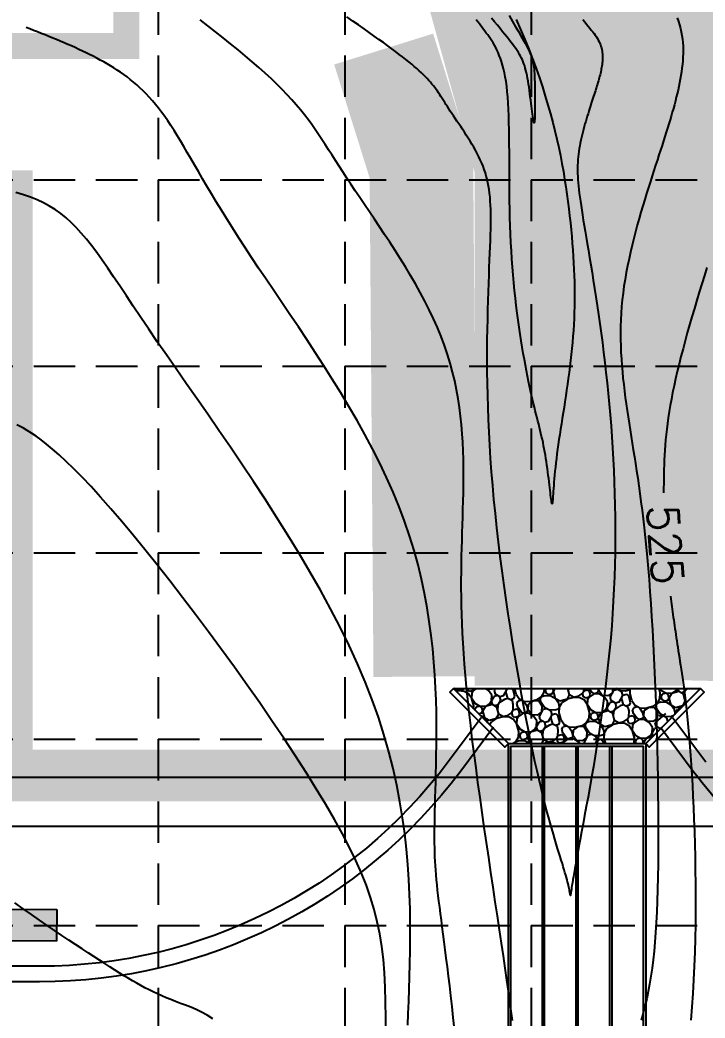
# Model space of a CAD drawing. Header units: inches. Extents: x -2116 to 192, y -2317 to -873.
# Drawn here: x -772.5 to -640.3, y -1360.6 to -1167.9 of the extents above; entities that cross this region are included whole.
import ezdxf
from ezdxf.enums import TextEntityAlignment as Align

# ---------------------------------------------------------------- set-up
doc = ezdxf.new("R2010")
doc.units = ezdxf.units.IN
doc.header["$LTSCALE"] = 40
doc.header["$MEASUREMENT"] = 0
doc.linetypes.add('DASHED', pattern=[0.75, 0.5, -0.25])
for name, color, linetype in [('1-BC', 7, 'Continuous'), ('1-LOTS', 7, 'Continuous'), ('1-STM', 7, 'Continuous'), ('grid', 9, 'Continuous'), ('limitsofdisturb', 1, 'DASHED'), ('SILT', 200, 'Continuous'), ('TOPO100_CON', 9, 'Continuous'), ('TOPO100_ICON', 9, 'Continuous')]:
    doc.layers.add(name, color=color, linetype=linetype)
doc.styles.add('SEG_LABEL08', font='simplex1')

# ---------------------------------------------------------------- blocks, each defined once
blk = doc.blocks.new('TF')
for p, q in [((0.1612, 0.0201), (0.1612, 0.0601)), ((0.1612, 0.0601), (0.2812, 0.0001)), ((0.0012, -0.0199), (0.0012, 0.0201)), ((0.0012, 0.0201), (0.1612, 0.0201)), ((0.1612, -0.0599), (0.2812, 0.0001)), ((0.1612, -0.0199), (0.0012, -0.0199)), ((0.1612, -0.0199), (0.1612, -0.0599))]:
    blk.add_line(p, q)
for points in [[(0.1612, -0.0599), (0.1612, 0.0601), (0.2812, 0.0001), (0.1612, 0.0601)], [(0.0012, 0.0201), (0.0012, -0.0199), (0.1612, 0.0201), (0.1612, -0.0199)]]:
    blk.add_solid(points)
blk = doc.blocks.new('arrow')
at = {"xscale": 192.0000000000001, "yscale": 192, "zscale": 192, "rotation": 89.54514789520785}
blk.add_blockref('TF', (-0.41, -54), dxfattribs=at)

msp = doc.modelspace()

# ---------------------------------------------------------------- linework, layer by layer
at = {"layer": '1-BC', "linetype": 'Continuous'}
msp.add_line((-264.56, -1323.62, 53108.25), (-872.32, -1323.62, 52922.95), dxfattribs=at)
at = {"layer": '1-LOTS', "linetype": 'Continuous'}
msp.add_line((-775.58, -1314.12, 52738.67), (-584.69, -1314.12, 52955.25), dxfattribs=at)
at = {"layer": '1-STM', "color": 1, "linetype": 'Continuous', "flags": 128}
for points in [[(-678.29, -1307.62), (-679, -1308.33), (-689.61, -1297.72), (-688.9, -1297.01), (-678.29, -1307.62)], [(-651.79, -1307.62), (-651.09, -1308.33), (-640.48, -1297.72), (-641.19, -1297.01), (-651.79, -1307.62)]]:
    msp.add_lwpolyline(points, close=True, dxfattribs=at)
for points in [[(-688.9, -1297.01), (-641.19, -1297.01)], [(-688.85, -1297.06), (-688.82, -1297.01)], [(-687.93, -1297.47), (-688.74, -1297.01)], [(-687.25, -1297.29), (-688.33, -1297.58)], [(-686.82, -1297.54), (-687.93, -1297.47)], [(-686.84, -1297.01), (-687.25, -1297.29)], [(-685.95, -1298.03), (-686.82, -1297.54)], [(-686.13, -1297.35), (-686.23, -1297.01)], [(-685.7, -1297.6), (-686.13, -1297.35)], [(-684.71, -1299.89), (-685.95, -1298.03)], [(-685.02, -1297.41), (-685.7, -1297.6)], [(-685.33, -1298.96), (-685.27, -1297.85)], [(-685.27, -1297.85), (-684.79, -1297.01)], [(-684.42, -1297.01), (-685.02, -1297.41)], [(-682.1, -1297.35), (-682.69, -1297.01)], [(-682.54, -1297.1), (-682.6, -1297.01)], [(-681.42, -1297.16), (-682.54, -1297.1)], [(-681.48, -1298.28), (-682.1, -1297.35)], [(-681.79, -1299.83), (-681.05, -1298.53)], [(-681.54, -1299.4), (-681.48, -1298.28)], [(-681.19, -1297.01), (-681.42, -1297.16)], [(-680.37, -1298.34), (-681.05, -1298.53)], [(-680.99, -1297.41), (-680.76, -1297.01)], [(-680.8, -1298.09), (-680.99, -1297.41)], [(-679.93, -1298.59), (-680.8, -1298.09)], [(-679.25, -1298.4), (-679.93, -1298.59)], [(-679.75, -1299.27), (-679.93, -1298.59)], [(-679.25, -1298.4), (-678.51, -1297.1)], [(-678.38, -1298.9), (-678.75, -1297.54)], [(-678.51, -1297.1), (-678.53, -1297.01)], [(-678.18, -1297.01), (-678.51, -1297.1)], [(-677.39, -1297.16), (-677.65, -1297.01)], [(-677.02, -1298.53), (-677.39, -1297.16)], [(-677.27, -1298.96), (-677.02, -1298.53)], [(-676.77, -1298.09), (-677.06, -1297.01)], [(-676.77, -1298.09), (-676.15, -1299.03)], [(-671.87, -1298.59), (-672.8, -1299.21)], [(-672.12, -1299.03), (-671.37, -1297.72)], [(-671.19, -1298.41), (-671.87, -1298.59)], [(-671.37, -1297.72), (-671.33, -1297.01)], [(-670.07, -1298.47), (-671.19, -1298.41)], [(-671.13, -1297.29), (-670.97, -1297.01)], [(-670.94, -1297.97), (-671.13, -1297.29)], [(-670.51, -1298.22), (-670.94, -1297.97)], [(-669.82, -1298.03), (-670.51, -1298.22)], [(-668.33, -1299.46), (-670.07, -1298.47)], [(-669.82, -1298.03), (-669.24, -1297.01)], [(-669.2, -1298.96), (-669.73, -1297.01)], [(-664.92, -1298.53), (-668.33, -1299.46)], [(-666.97, -1299.09), (-666.47, -1298.22)], [(-666.47, -1298.22), (-666.8, -1297.01)], [(-666.66, -1297.54), (-666.63, -1297.01)], [(-665.61, -1298.72), (-666.47, -1298.22)], [(-664.49, -1298.78), (-665.61, -1298.72)], [(-663.99, -1297.91), (-664.92, -1298.53)], [(-663.62, -1299.27), (-664.49, -1298.78)], [(-663.99, -1297.91), (-663.75, -1297.48)], [(-663.81, -1298.59), (-663.99, -1297.91)], [(-663.37, -1298.84), (-663.81, -1298.59)], [(-663.75, -1297.48), (-663.72, -1297.01)], [(-663.06, -1297.29), (-663.75, -1297.48)], [(-662.69, -1298.65), (-663.37, -1298.84)], [(-662.63, -1297.54), (-663.06, -1297.29)], [(-662.94, -1299.09), (-662.44, -1298.22)], [(-662.19, -1297.79), (-662.71, -1297.01)], [(-661.76, -1298.03), (-662.69, -1298.65)], [(-662.44, -1298.22), (-662.63, -1297.54)], [(-661.76, -1298.03), (-662.19, -1297.79)], [(-661.08, -1297.85), (-661.76, -1298.03)], [(-660.64, -1298.1), (-661.76, -1298.03)], [(-661.08, -1297.85), (-660.83, -1297.41)], [(-660.83, -1297.41), (-660.94, -1297.01)], [(-660.83, -1297.41), (-660.81, -1297.01)], [(-660.21, -1298.34), (-660.83, -1297.41)], [(-659.78, -1298.59), (-660.64, -1298.1)], [(-659.09, -1298.41), (-660.21, -1298.34)], [(-659.16, -1299.52), (-659.78, -1298.59)], [(-658.16, -1297.79), (-659.09, -1298.41)], [(-658.66, -1298.66), (-657.92, -1297.35)], [(-658.47, -1299.34), (-658.66, -1298.66)], [(-658.16, -1297.79), (-658.12, -1297.01)], [(-657.23, -1297.17), (-657.92, -1297.35)], [(-656.37, -1297.66), (-657.5, -1297.01)], [(-656.92, -1299.65), (-656.18, -1298.35)], [(-655.68, -1297.48), (-656.8, -1297.42)], [(-656.06, -1300.14), (-656.43, -1298.78)], [(-656.18, -1298.35), (-656.37, -1297.66)], [(-655.5, -1298.16), (-656.18, -1298.35)], [(-655, -1297.29), (-655.68, -1297.48)], [(-655.06, -1298.41), (-655.5, -1298.16)], [(-654.69, -1299.77), (-655.06, -1298.41)], [(-655, -1297.29), (-654.84, -1297.01)], [(-654.81, -1297.97), (-654.76, -1297.01)], [(-654.44, -1299.34), (-654.81, -1297.97)], [(-648.99, -1297.85), (-649.21, -1297.01)], [(-649.05, -1298.97), (-648.99, -1297.85)], [(-648.74, -1297.42), (-649.01, -1297.01)], [(-648.8, -1298.53), (-648.55, -1298.1)], [(-648.61, -1299.21), (-648.8, -1298.53)], [(-647.43, -1298.16), (-648.74, -1297.42)], [(-647.87, -1297.91), (-648.55, -1298.1)], [(-646.75, -1297.97), (-647.87, -1297.91)], [(-647.5, -1299.28), (-646.75, -1297.97)], [(-646.88, -1300.21), (-647.43, -1298.16)], [(-645.82, -1297.35), (-646.75, -1297.97)], [(-645.39, -1297.6), (-646.75, -1297.97)], [(-645.82, -1297.35), (-645.63, -1297.01)], [(-645.39, -1297.6), (-645.55, -1297.01)], [(-644.52, -1298.1), (-645.39, -1297.6)], [(-644.27, -1297.66), (-644.95, -1297.85)], [(-644.15, -1299.46), (-644.52, -1298.1)], [(-644.33, -1298.78), (-644.27, -1297.66)], [(-644.27, -1297.66), (-643.9, -1297.01)], [(-643.7, -1297.01), (-644.02, -1297.23)], [(-641.45, -1297.27), (-641.52, -1297.01)], [(-684.96, -1300.33), (-685.33, -1298.96)], [(-684.99, -1300.92), (-684.96, -1300.33)], [(-684.77, -1301.01), (-684.52, -1300.57)], [(-683.41, -1300.64), (-684.71, -1299.89)], [(-683.84, -1300.39), (-684.52, -1300.57)], [(-682.72, -1300.45), (-683.84, -1300.39)], [(-683.47, -1301.75), (-682.72, -1300.45)], [(-682.85, -1302.68), (-683.41, -1300.64)], [(-681.79, -1299.83), (-682.72, -1300.45)], [(-681.36, -1300.08), (-682.72, -1300.45)], [(-681.36, -1300.08), (-681.54, -1299.4)], [(-680.49, -1300.58), (-681.36, -1300.08)], [(-680.24, -1300.14), (-680.92, -1300.33)], [(-680.12, -1301.94), (-680.49, -1300.58)], [(-680.3, -1301.26), (-680.24, -1300.14)], [(-680.24, -1300.14), (-679.75, -1299.27)], [(-679.06, -1299.09), (-679.99, -1299.71)], [(-678.38, -1298.9), (-679.06, -1299.09)], [(-677.51, -1299.4), (-678.38, -1298.9)], [(-677.27, -1298.96), (-677.95, -1299.15)], [(-677.33, -1300.08), (-677.51, -1299.4)], [(-677.39, -1301.2), (-677.33, -1300.08)], [(-676.65, -1299.89), (-676.4, -1299.46)], [(-676.46, -1300.58), (-676.65, -1299.89)], [(-675.84, -1301.51), (-676.46, -1300.58)], [(-675.71, -1299.27), (-676.4, -1299.46)], [(-675.28, -1299.52), (-676.15, -1299.03)], [(-674.16, -1299.58), (-675.28, -1299.52)], [(-674.66, -1300.45), (-675.28, -1299.52)], [(-674.47, -1301.13), (-674.66, -1300.45)], [(-674.47, -1301.13), (-674.41, -1300.02)], [(-673.48, -1299.4), (-674.41, -1300.02)], [(-673.48, -1299.4), (-674.41, -1300.02)], [(-672.8, -1299.21), (-674.16, -1299.58)], [(-672.37, -1299.46), (-673.48, -1299.4)], [(-671.75, -1300.39), (-672.37, -1299.46)], [(-671.93, -1299.71), (-672.12, -1299.03)], [(-671.31, -1300.64), (-671.93, -1299.71)], [(-671.81, -1301.51), (-671.75, -1300.39)], [(-670.01, -1301.38), (-671.31, -1300.64)], [(-668.58, -1299.89), (-669.2, -1298.96)], [(-668.64, -1301.01), (-667.9, -1299.71)], [(-668.4, -1300.58), (-668.58, -1299.89)], [(-668.46, -1301.69), (-668.4, -1300.58)], [(-666.97, -1299.09), (-667.9, -1299.71)], [(-662.38, -1301.14), (-663.62, -1299.27)], [(-663, -1300.21), (-662.94, -1299.09)], [(-662.63, -1301.57), (-663, -1300.21)], [(-659.47, -1301.07), (-658.72, -1299.77)], [(-659.22, -1300.64), (-659.16, -1299.52)], [(-659.03, -1301.32), (-659.22, -1300.64)], [(-658.04, -1299.59), (-658.72, -1299.77)], [(-657.61, -1299.83), (-658.47, -1299.34)], [(-657.92, -1301.38), (-657.42, -1300.52)], [(-656.74, -1300.33), (-657.67, -1300.95)], [(-656.92, -1299.65), (-657.61, -1299.83)], [(-657.42, -1300.52), (-657.61, -1299.83)], [(-656.06, -1300.14), (-656.74, -1300.33)], [(-655.19, -1300.64), (-656.06, -1300.14)], [(-654.94, -1300.21), (-655.62, -1300.39)], [(-655, -1301.32), (-655.19, -1300.64)], [(-654.94, -1300.21), (-654.69, -1299.77)], [(-654.44, -1299.34), (-653.82, -1300.27)], [(-654.32, -1301.14), (-654.07, -1300.7)], [(-653.39, -1300.52), (-654.07, -1300.7)], [(-652.95, -1300.76), (-653.82, -1300.27)], [(-651.84, -1300.83), (-652.95, -1300.76)], [(-652.33, -1301.69), (-652.95, -1300.76)], [(-651.16, -1300.64), (-652.09, -1301.26)], [(-651.16, -1300.64), (-652.09, -1301.26)], [(-650.47, -1300.45), (-651.84, -1300.83)], [(-650.04, -1300.7), (-651.16, -1300.64)], [(-649.54, -1299.83), (-650.47, -1300.45)], [(-649.42, -1301.63), (-650.04, -1300.7)], [(-649.79, -1300.27), (-649.05, -1298.97)], [(-649.61, -1300.95), (-649.79, -1300.27)], [(-648.86, -1299.65), (-649.54, -1299.83)], [(-647.74, -1299.71), (-648.86, -1299.65)], [(-648.18, -1299.46), (-648.61, -1299.21)], [(-647.5, -1299.28), (-648.18, -1299.46)], [(-646.01, -1300.7), (-647.74, -1299.71)], [(-646.26, -1301.14), (-646.88, -1300.21)], [(-644.45, -1300.28), (-646.01, -1300.7)], [(-644.64, -1300.33), (-645.57, -1300.95)], [(-644.64, -1300.33), (-644.15, -1299.46)], [(-643.82, -1299.65), (-644.15, -1299.46)], [(-684.72, -1301.19), (-684.77, -1301.01)], [(-683.47, -1301.75), (-684.01, -1301.9)], [(-681.98, -1303.18), (-683.72, -1302.19)], [(-682.23, -1303.61), (-682.85, -1302.68)], [(-678.57, -1302.25), (-681.98, -1303.18)], [(-680.61, -1302.81), (-680.12, -1301.94)], [(-679.25, -1302.44), (-680.12, -1301.94)], [(-678.13, -1302.5), (-679.25, -1302.44)], [(-677.64, -1301.63), (-678.57, -1302.25)], [(-677.27, -1302.99), (-678.13, -1302.5)], [(-677.64, -1301.63), (-677.39, -1301.2)], [(-677.45, -1302.31), (-677.64, -1301.63)], [(-677.02, -1302.56), (-677.45, -1302.31)], [(-676.71, -1301.01), (-677.39, -1301.2)], [(-676.34, -1302.37), (-677.02, -1302.56)], [(-676.27, -1301.26), (-676.71, -1301.01)], [(-676.58, -1302.81), (-676.09, -1301.94)], [(-675.4, -1301.75), (-676.34, -1302.37)], [(-676.09, -1301.94), (-676.27, -1301.26)], [(-675.4, -1301.75), (-675.84, -1301.51)], [(-674.72, -1301.57), (-675.4, -1301.75)], [(-674.29, -1301.82), (-675.4, -1301.75)], [(-674.72, -1301.57), (-674.47, -1301.13)], [(-673.85, -1302.06), (-674.47, -1301.13)], [(-673.42, -1302.31), (-674.29, -1301.82)], [(-672.74, -1302.13), (-673.85, -1302.06)], [(-672.8, -1303.24), (-673.42, -1302.31)], [(-671.81, -1301.51), (-672.74, -1302.13)], [(-672.3, -1302.37), (-671.56, -1301.07)], [(-672.12, -1303.06), (-672.3, -1302.37)], [(-670.88, -1300.89), (-671.56, -1301.07)], [(-670.57, -1303.37), (-669.82, -1302.06)], [(-669.33, -1301.2), (-670.44, -1301.13)], [(-669.7, -1303.86), (-670.07, -1302.5)], [(-669.82, -1302.06), (-670.01, -1301.38)], [(-669.14, -1301.88), (-669.82, -1302.06)], [(-668.64, -1301.01), (-669.33, -1301.2)], [(-668.71, -1302.13), (-669.14, -1301.88)], [(-668.34, -1303.49), (-668.71, -1302.13)], [(-668.09, -1303.06), (-668.46, -1301.69)], [(-663.44, -1303.99), (-662.69, -1302.69)], [(-662.69, -1302.69), (-662.63, -1301.57)], [(-662.44, -1302.25), (-662.2, -1301.82)], [(-662.26, -1302.93), (-662.44, -1302.25)], [(-661.08, -1301.88), (-662.38, -1301.14)], [(-661.51, -1301.63), (-662.2, -1301.82)], [(-660.4, -1301.69), (-661.51, -1301.63)], [(-661.14, -1303), (-660.4, -1301.69)], [(-660.52, -1303.93), (-661.08, -1301.88)], [(-659.47, -1301.07), (-660.4, -1301.69)], [(-659.03, -1301.32), (-660.4, -1301.69)], [(-658.16, -1301.82), (-659.03, -1301.32)], [(-657.92, -1301.38), (-658.6, -1301.57)], [(-657.79, -1303.18), (-658.16, -1301.82)], [(-657.98, -1302.5), (-657.92, -1301.38)], [(-655.31, -1302.87), (-655.06, -1302.44)], [(-655.06, -1302.44), (-655, -1301.32)], [(-654.38, -1302.25), (-655.06, -1302.44)], [(-653.95, -1302.5), (-654.38, -1302.25)], [(-654.13, -1301.82), (-654.32, -1301.14)], [(-653.51, -1302.75), (-654.13, -1301.82)], [(-653.76, -1303.18), (-653.95, -1302.5)], [(-652.4, -1302.81), (-652.15, -1302.38)], [(-652.15, -1302.38), (-652.33, -1301.69)], [(-652.15, -1302.38), (-652.09, -1301.26)], [(-651.53, -1303.31), (-652.15, -1302.38)], [(-649.98, -1303.62), (-647.9, -1301.79)], [(-648.99, -1301.88), (-649.61, -1300.95)], [(-649.48, -1302.75), (-649.42, -1301.63)], [(-648.55, -1302.13), (-649.23, -1302.32)], [(-647.68, -1302.63), (-648.99, -1301.88)], [(-647, -1302.44), (-648.12, -1302.38)], [(-647.5, -1303.31), (-647.68, -1302.63)], [(-646.07, -1301.82), (-646.26, -1301.14)], [(-646.18, -1302), (-645.57, -1300.95)], [(-646.08, -1301.9), (-646.07, -1301.82)], [(-681.89, -1304.03), (-681.54, -1303.43)], [(-680.61, -1302.81), (-681.54, -1303.43)], [(-676.03, -1304.85), (-677.27, -1302.99)], [(-676.65, -1303.92), (-676.58, -1302.81)], [(-676.27, -1305.29), (-676.65, -1303.92)], [(-673.11, -1304.79), (-672.37, -1303.49)], [(-672.86, -1304.36), (-672.8, -1303.24)], [(-672.68, -1305.04), (-672.86, -1304.36)], [(-671.68, -1303.31), (-672.37, -1303.49)], [(-671.25, -1303.55), (-672.12, -1303.06)], [(-671.56, -1305.1), (-671.06, -1304.24)], [(-670.38, -1304.05), (-671.31, -1304.67)], [(-670.57, -1303.37), (-671.25, -1303.55)], [(-671.06, -1304.24), (-671.25, -1303.55)], [(-669.7, -1303.86), (-670.38, -1304.05)], [(-668.83, -1304.36), (-669.7, -1303.86)], [(-668.58, -1303.93), (-669.27, -1304.11)], [(-668.65, -1305.04), (-668.83, -1304.36)], [(-668.58, -1303.93), (-668.34, -1303.49)], [(-668.09, -1303.06), (-667.47, -1303.99)], [(-667.96, -1304.86), (-667.72, -1304.42)], [(-667.03, -1304.24), (-667.72, -1304.42)], [(-666.6, -1304.48), (-667.47, -1303.99)], [(-665.48, -1304.55), (-666.6, -1304.48)], [(-665.98, -1305.41), (-666.6, -1304.48)], [(-664.8, -1304.36), (-665.73, -1304.98)], [(-664.8, -1304.36), (-665.73, -1304.98)], [(-664.12, -1304.17), (-665.48, -1304.55)], [(-663.68, -1304.42), (-664.8, -1304.36)], [(-663.19, -1303.55), (-664.12, -1304.17)], [(-663.06, -1305.35), (-663.68, -1304.42)], [(-663.25, -1304.67), (-663.44, -1303.99)], [(-662.51, -1303.37), (-663.19, -1303.55)], [(-661.39, -1303.43), (-662.51, -1303.37)], [(-661.82, -1303.18), (-662.26, -1302.93)], [(-661.14, -1303), (-661.82, -1303.18)], [(-659.65, -1304.42), (-661.39, -1303.43)], [(-659.9, -1304.86), (-660.52, -1303.93)], [(-656.24, -1303.49), (-659.65, -1304.42)], [(-658.29, -1304.05), (-659.22, -1304.67)], [(-658.29, -1304.05), (-657.79, -1303.18)], [(-656.92, -1303.68), (-657.79, -1303.18)], [(-655.81, -1303.74), (-656.92, -1303.68)], [(-655.31, -1302.87), (-656.24, -1303.49)], [(-654.94, -1304.24), (-655.81, -1303.74)], [(-655.13, -1303.56), (-655.31, -1302.87)], [(-654.69, -1303.8), (-655.13, -1303.56)], [(-653.7, -1306.1), (-654.94, -1304.24)], [(-654.01, -1303.62), (-654.69, -1303.8)], [(-654.32, -1305.17), (-654.26, -1304.05)], [(-654.26, -1304.05), (-653.76, -1303.18)], [(-653.08, -1303), (-654.01, -1303.62)], [(-653.08, -1303), (-653.51, -1302.75)], [(-652.4, -1302.81), (-653.08, -1303)], [(-651.96, -1303.06), (-653.08, -1303)], [(-651.09, -1303.56), (-651.96, -1303.06)], [(-650.41, -1303.37), (-651.53, -1303.31)], [(-650.47, -1304.49), (-651.09, -1303.56)], [(-650.54, -1305.6), (-650.47, -1304.49)], [(-649.48, -1302.75), (-650.41, -1303.37)], [(-649.36, -1304.55), (-650.04, -1304.73)], [(-649.79, -1304.3), (-649.98, -1303.62)], [(-648.95, -1304.78), (-649.79, -1304.3)], [(-647.52, -1303.35), (-647.5, -1303.31)], [(-647.47, -1303.3), (-647.5, -1303.31)], [(-677.03, -1307.62), (-676.34, -1306.41)], [(-676.34, -1306.41), (-676.27, -1305.29)], [(-676.09, -1305.97), (-675.84, -1305.54)], [(-675.9, -1306.65), (-676.09, -1305.97)], [(-674.72, -1305.6), (-676.03, -1304.85)], [(-675.16, -1305.35), (-675.84, -1305.54)], [(-674.04, -1305.41), (-675.16, -1305.35)], [(-674.79, -1306.72), (-674.04, -1305.41)], [(-674.17, -1307.62), (-674.72, -1305.6)], [(-673.11, -1304.79), (-674.04, -1305.41)], [(-672.68, -1305.04), (-674.04, -1305.41)], [(-671.81, -1305.54), (-672.68, -1305.04)], [(-671.56, -1305.1), (-672.24, -1305.29)], [(-671.44, -1306.9), (-671.81, -1305.54)], [(-671.62, -1306.22), (-671.56, -1305.1)], [(-668.96, -1306.59), (-668.71, -1306.16)], [(-668.71, -1306.16), (-668.65, -1305.04)], [(-668.03, -1305.97), (-668.71, -1306.16)], [(-667.59, -1306.22), (-668.03, -1305.97)], [(-667.78, -1305.54), (-667.96, -1304.86)], [(-667.16, -1306.47), (-667.78, -1305.54)], [(-667.41, -1306.9), (-667.59, -1306.22)], [(-666.72, -1306.72), (-667.16, -1306.47)], [(-666.04, -1306.53), (-666.72, -1306.72)], [(-666.04, -1306.53), (-665.79, -1306.1)], [(-665.79, -1306.1), (-665.98, -1305.41)], [(-665.79, -1306.1), (-665.73, -1304.98)], [(-665.17, -1307.03), (-665.79, -1306.1)], [(-663.13, -1306.47), (-664.06, -1307.09)], [(-663.62, -1307.34), (-662.88, -1306.03)], [(-662.63, -1305.6), (-663.25, -1304.67)], [(-663.13, -1306.47), (-663.06, -1305.35)], [(-662.2, -1305.85), (-662.88, -1306.03)], [(-661.33, -1306.35), (-662.63, -1305.6)], [(-660.65, -1306.16), (-661.76, -1306.1)], [(-661.14, -1307.03), (-661.33, -1306.35)], [(-659.96, -1305.97), (-660.65, -1306.16)], [(-659.96, -1305.97), (-659.22, -1304.67)], [(-659.72, -1305.54), (-659.9, -1304.86)], [(-659.78, -1306.66), (-659.72, -1305.54)], [(-653.95, -1306.53), (-654.32, -1305.17)], [(-654.01, -1307.62), (-653.95, -1306.53)], [(-652.4, -1306.84), (-653.7, -1306.1)], [(-650.78, -1306.04), (-651.71, -1306.66)], [(-650.5, -1306.32), (-651.71, -1306.66)], [(-650.78, -1306.04), (-650.04, -1304.73)], [(-650.37, -1306.2), (-650.54, -1305.6)], [(-676.83, -1307.27), (-677.35, -1307.62)], [(-676.15, -1307.09), (-676.83, -1307.27)], [(-675.03, -1307.15), (-676.15, -1307.09)], [(-675.47, -1306.9), (-675.9, -1306.65)], [(-674.79, -1306.72), (-675.47, -1306.9)], [(-674.21, -1307.62), (-675.03, -1307.15)], [(-671.85, -1307.62), (-671.44, -1306.9)], [(-670.57, -1307.4), (-671.44, -1306.9)], [(-669.89, -1307.21), (-671.38, -1307.62)], [(-669.45, -1307.46), (-670.57, -1307.4)], [(-668.96, -1306.59), (-669.89, -1307.21)], [(-669.17, -1307.62), (-669.45, -1307.46)], [(-668.77, -1307.27), (-668.96, -1306.59)], [(-668.34, -1307.52), (-668.77, -1307.27)], [(-667.65, -1307.34), (-668.34, -1307.52)], [(-667.82, -1307.62), (-667.41, -1306.9)], [(-666.72, -1306.72), (-667.65, -1307.34)], [(-665.61, -1306.78), (-666.72, -1306.72)], [(-664.74, -1307.27), (-665.61, -1306.78)], [(-664.06, -1307.09), (-665.17, -1307.03)], [(-661.48, -1307.62), (-661.14, -1307.03)], [(-660.46, -1306.84), (-661.14, -1307.03)], [(-660.03, -1307.09), (-660.46, -1306.84)], [(-659.88, -1307.62), (-660.03, -1307.09)], [(-659.51, -1307.62), (-659.78, -1306.66)], [(-653.76, -1307.21), (-653.51, -1306.78)], [(-653.65, -1307.62), (-653.76, -1307.21)], [(-652.83, -1306.59), (-653.51, -1306.78)], [(-651.71, -1306.66), (-652.83, -1306.59)], [(-652.19, -1307.62), (-652.4, -1306.84)], [(-652.27, -1307.62), (-651.71, -1306.66)]]:
    msp.add_lwpolyline(points, dxfattribs=at)
at = {"layer": '1-STM', "linetype": 'Continuous', "flags": 128}
for points, elevation in [([(-683.54, -1302.67), (-689.88, -1311.14)], 52955.3), ([(-646.54, -1302.67), (-640.21, -1311.14)], 52972.51), ([(-681.14, -1304.47), (-687.48, -1312.94)], 52955.3), ([(-648.95, -1304.47), (-642.61, -1312.94)], 52972.51), ([(-768.74, -1350.62), (-892.12, -1350.62)], 52940.89), ([(-768.74, -1353.62), (-891.82, -1353.62)], 52940.89)]:
    msp.add_lwpolyline(points, dxfattribs=dict(at, elevation=elevation))
for points in [[(-683.72, -1302.19), (-683.73, -1302.19)], [(-646.47, -1302.29), (-647, -1302.44)], [(-682.2, -1303.71), (-682.23, -1303.61)], [(-664.51, -1307.62), (-664.74, -1307.27)], [(-663.55, -1307.62), (-663.62, -1307.34)], [(-661.35, -1307.62), (-661.39, -1307.46)]]:
    msp.add_lwpolyline(points, dxfattribs=at)
for points in [[(-651.79, -1376.62), (-678.29, -1376.62), (-678.29, -1307.62), (-651.79, -1307.62), (-651.79, -1376.62)], [(-652.29, -1376.12), (-677.79, -1376.12), (-677.79, -1308.12), (-652.29, -1308.12), (-652.29, -1376.12)], [(-677.79, -1308.12), (-671.79, -1308.12), (-671.79, -1376.12), (-677.79, -1376.12), (-677.79, -1308.12)], [(-671.29, -1308.12), (-665.29, -1308.12), (-665.29, -1376.12), (-671.29, -1376.12), (-671.29, -1308.12)], [(-664.79, -1308.12), (-658.79, -1308.12), (-658.79, -1376.12), (-664.79, -1376.12), (-664.79, -1308.12)], [(-658.29, -1308.12), (-652.29, -1308.12), (-652.29, -1376.12), (-658.29, -1376.12), (-658.29, -1308.12)]]:
    msp.add_lwpolyline(points, close=True, dxfattribs=at)
for points, elevation in [([(-689.88, -1311.14), (-689.88, -1311.14, -0.236331), (-768.74, -1350.62), (-768.74, -1350.62)], 52998.27), ([(-687.48, -1312.94), (-687.48, -1312.94, -0.236331), (-768.74, -1353.62), (-768.74, -1353.62)], 52998.27), ([(-642.61, -1312.94), (-642.61, -1312.94, 0.055404), (-627.27, -1329.3), (-627.27, -1329.3)], 52983.48)]:
    msp.add_lwpolyline(points, format="xyb", dxfattribs=dict(at, elevation=elevation))
at = {"layer": 'grid', "color": 8, "linetype": 'DASHED', "ltscale": 0.4}
for p, q in [((-745.87, -910.78), (-745.87, -2278.78)), ((-709.87, -910.78), (-709.87, -2278.78)), ((-673.87, -910.78), (-673.87, -2278.78)), ((-2077.87, -1198.78), (154.13, -1198.78)), ((-2077.87, -1234.78), (154.13, -1234.78)), ((-2077.87, -1270.78), (154.13, -1270.78)), ((-2077.87, -1306.78), (154.13, -1306.78)), ((-2077.87, -1342.78), (154.13, -1342.78))]:
    msp.add_line(p, q, dxfattribs=at)
at = {"layer": 'limitsofdisturb', "color": 1, "const_width": 5}
msp.add_lwpolyline([(-1844.62, -1990.78), (-1844.62, -1280.09), (-1844.62, -1280.09), (-1844.26, -1173.04), (-752.01, -1172.92), (-752.01, -1001.61), (-658.88, -981.43), (-594.33, -1184.26), (-62.6, -1184.26), (-45.48, -2050.54), (-1679.47, -2050.54)], dxfattribs=at)
at = {"layer": 'SILT', "color": 170, "const_width": 40}
msp.add_lwpolyline([(-664.8, -1296.44), (-664.8, -1194.55), (-712.67, -1021.85)], dxfattribs=at)
at = {"layer": 'SILT', "color": 84, "const_width": 20}
for points in [[(-634.22, -1194.74), (-643.15, -1160.59)], [(-694.31, -1294.69), (-695.06, -1196.86), (-702.35, -1173.53)], [(-637.01, -1295.57), (-634.79, -1191.11)]]:
    msp.add_lwpolyline(points, dxfattribs=at)
at = {"layer": 'SILT', "color": 200, "const_width": 10}
msp.add_lwpolyline([(-882.4, -1201.97), (-775.07, -1201.97), (-775.07, -1313.77), (-583.77, -1313.77), (-583.32, -1309.04)], dxfattribs=at)
at = {"layer": 'TOPO100_CON', "color": 35, "linetype": 'Continuous'}
for points in [[(-663.93, -1167.8), (-663.56, -1168.26), (-663.21, -1168.7), (-662.88, -1169.1), (-662.57, -1169.49), (-662.28, -1169.86), (-662.01, -1170.21), (-661.76, -1170.54), (-661.52, -1170.87), (-661.31, -1171.18), (-661.11, -1171.49), (-660.94, -1171.8), (-660.78, -1172.1), (-660.64, -1172.4), (-660.52, -1172.7), (-660.42, -1173), (-660.33, -1173.3), (-660.26, -1173.6), (-660.2, -1173.9), (-660.16, -1174.19), (-660.13, -1174.48), (-660.11, -1174.78), (-660.1, -1175.07), (-660.1, -1175.36), (-660.11, -1175.65), (-660.13, -1175.94), (-660.16, -1176.23), (-660.2, -1176.52), (-660.24, -1176.8), (-660.29, -1177.09), (-660.35, -1177.38), (-660.41, -1177.66), (-660.47, -1177.94), (-660.53, -1178.23), (-660.6, -1178.51), (-660.68, -1178.8), (-660.75, -1179.09), (-660.83, -1179.38), (-660.91, -1179.68), (-661, -1179.98), (-661.09, -1180.28), (-661.19, -1180.6), (-661.29, -1180.91), (-661.39, -1181.24), (-661.49, -1181.58), (-661.6, -1181.92), (-661.72, -1182.27), (-661.84, -1182.64), (-661.96, -1183.02), (-662.09, -1183.41), (-662.22, -1183.81), (-662.35, -1184.22), (-662.49, -1184.65), (-662.63, -1185.1), (-662.78, -1185.55), (-662.92, -1186.02), (-663.07, -1186.5), (-663.22, -1186.99), (-663.36, -1187.49), (-663.51, -1187.99), (-663.65, -1188.51), (-663.79, -1189.03), (-663.92, -1189.55), (-664.05, -1190.08), (-664.18, -1190.61), (-664.3, -1191.14), (-664.41, -1191.68), (-664.51, -1192.22), (-664.6, -1192.75), (-664.69, -1193.29), (-664.76, -1193.82), (-664.82, -1194.35), (-664.87, -1194.87), (-664.91, -1195.4), (-664.94, -1195.92), (-664.95, -1196.46), (-664.95, -1197), (-664.94, -1197.56), (-664.91, -1198.13), (-664.88, -1198.72), (-664.83, -1199.34), (-664.77, -1199.98), (-664.69, -1200.66), (-664.61, -1201.37), (-664.51, -1202.12), (-664.4, -1202.9), (-664.27, -1203.74), (-664.14, -1204.62), (-663.99, -1205.55), (-663.83, -1206.54), (-663.66, -1207.58), (-663.47, -1208.69), (-663.27, -1209.87), (-663.07, -1211.1), (-662.85, -1212.4), (-662.62, -1213.76), (-662.39, -1215.18), (-662.14, -1216.65), (-661.9, -1218.17), (-661.65, -1219.75), (-661.4, -1221.38), (-661.14, -1223.06), (-660.89, -1224.78), (-660.64, -1226.55), (-660.39, -1228.36), (-660.15, -1230.21), (-659.91, -1232.1), (-659.67, -1234.03), (-659.45, -1235.99), (-659.23, -1237.98), (-659.03, -1240.01), (-658.83, -1242.06), (-658.65, -1244.14), (-658.48, -1246.25), (-658.32, -1248.38), (-658.19, -1250.53), (-658.06, -1252.71), (-657.95, -1254.91), (-657.86, -1257.13), (-657.79, -1259.36), (-657.73, -1261.61), (-657.7, -1263.88), (-657.68, -1266.17), (-657.69, -1268.47), (-657.71, -1270.78), (-657.76, -1273.1), (-657.83, -1275.43), (-657.92, -1277.77), (-658.04, -1280.12), (-658.18, -1282.48), (-658.35, -1284.84), (-658.54, -1287.2), (-658.76, -1289.57), (-659.01, -1291.93), (-659.27, -1294.28), (-659.56, -1296.62), (-659.86, -1298.94), (-660.18, -1301.24), (-660.51, -1303.5), (-660.85, -1305.73), (-661.19, -1307.91), (-661.54, -1310.04), (-661.89, -1312.12), (-662.24, -1314.14), (-662.58, -1316.09), (-662.92, -1317.98), (-663.25, -1319.78), (-663.57, -1321.5), (-663.88, -1323.14), (-664.17, -1324.68), (-664.44, -1326.12), (-664.69, -1327.45), (-664.91, -1328.67), (-665.12, -1329.79), (-665.3, -1330.8), (-665.46, -1331.72), (-665.6, -1332.54), (-665.73, -1333.28), (-665.84, -1333.93), (-665.93, -1334.51), (-666.01, -1335), (-666.08, -1335.43), (-666.13, -1335.8), (-666.18, -1336.1), (-666.22, -1336.35), (-666.24, -1336.55), (-666.27, -1336.7), (-666.28, -1336.81), (-666.3, -1336.88), (-666.31, -1336.92), (-666.31, -1336.93), (-666.32, -1336.92), (-666.33, -1336.89), (-666.34, -1336.83), (-666.35, -1336.76), (-666.37, -1336.67), (-666.39, -1336.55), (-666.41, -1336.42), (-666.44, -1336.25), (-666.48, -1336.06), (-666.52, -1335.85), (-666.57, -1335.6), (-666.63, -1335.33), (-666.7, -1335.03), (-666.78, -1334.69), (-666.87, -1334.33), (-666.97, -1333.93), (-667.09, -1333.5), (-667.22, -1333.03), (-667.36, -1332.53), (-667.51, -1331.99), (-667.69, -1331.41), (-667.87, -1330.79), (-668.08, -1330.14), (-668.3, -1329.43), (-668.53, -1328.68), (-668.78, -1327.87), (-669.04, -1327.01), (-669.32, -1326.09), (-669.61, -1325.1), (-669.92, -1324.05), (-670.23, -1322.93), (-670.56, -1321.74), (-670.9, -1320.47), (-671.25, -1319.12), (-671.61, -1317.69), (-671.99, -1316.17), (-672.37, -1314.57), (-672.76, -1312.86), (-673.17, -1311.07), (-673.58, -1309.17), (-673.99, -1307.17), (-674.42, -1305.06), (-674.85, -1302.86), (-675.29, -1300.56), (-675.73, -1298.18), (-676.17, -1295.73), (-676.61, -1293.2), (-677.04, -1290.62), (-677.47, -1287.98), (-677.9, -1285.31), (-678.31, -1282.59), (-678.71, -1279.85), (-679.1, -1277.08), (-679.48, -1274.3), (-679.84, -1271.52), (-680.18, -1268.74), (-680.5, -1265.97), (-680.79, -1263.22), (-681.07, -1260.5), (-681.31, -1257.81), (-681.53, -1255.16), (-681.72, -1252.56), (-681.88, -1250.01), (-682.02, -1247.51), (-682.13, -1245.07), (-682.21, -1242.68), (-682.28, -1240.35), (-682.33, -1238.08), (-682.35, -1235.86), (-682.37, -1233.7), (-682.36, -1231.61), (-682.35, -1229.58), (-682.32, -1227.61), (-682.28, -1225.7), (-682.24, -1223.86), (-682.19, -1222.09), (-682.13, -1220.39), (-682.07, -1218.76), (-682.01, -1217.2), (-681.96, -1215.71), (-681.9, -1214.3), (-681.85, -1212.96), (-681.8, -1211.69), (-681.76, -1210.49), (-681.73, -1209.35), (-681.7, -1208.28), (-681.68, -1207.26), (-681.67, -1206.29), (-681.68, -1205.37), (-681.69, -1204.5), (-681.72, -1203.66), (-681.77, -1202.87), (-681.82, -1202.11), (-681.9, -1201.38), (-681.99, -1200.67), (-682.09, -1199.99), (-682.22, -1199.33), (-682.37, -1198.68), (-682.54, -1198.05), (-682.73, -1197.42), (-682.94, -1196.79), (-683.17, -1196.17), (-683.43, -1195.55), (-683.71, -1194.92), (-684.01, -1194.31), (-684.32, -1193.69), (-684.64, -1193.08), (-684.98, -1192.48), (-685.32, -1191.88), (-685.68, -1191.29), (-686.04, -1190.7), (-686.4, -1190.13), (-686.76, -1189.57), (-687.13, -1189.01), (-687.49, -1188.47), (-687.85, -1187.94), (-688.2, -1187.42), (-688.54, -1186.92), (-688.87, -1186.43), (-689.19, -1185.95), (-689.49, -1185.5), (-689.78, -1185.06), (-690.05, -1184.64), (-690.32, -1184.23), (-690.57, -1183.83), (-690.81, -1183.45), (-691.05, -1183.07), (-691.29, -1182.71), (-691.52, -1182.35), (-691.75, -1182), (-691.99, -1181.65), (-692.24, -1181.31), (-692.49, -1180.97), (-692.75, -1180.62), (-693.03, -1180.28), (-693.32, -1179.93), (-693.62, -1179.58), (-693.95, -1179.23), (-694.3, -1178.86), (-694.67, -1178.49), (-695.06, -1178.11), (-695.49, -1177.72), (-695.94, -1177.31), (-696.43, -1176.89), (-696.94, -1176.46), (-697.49, -1176.01), (-698.08, -1175.54), (-698.7, -1175.05), (-699.36, -1174.55), (-700.05, -1174.02), (-700.79, -1173.47), (-701.57, -1172.89), (-702.39, -1172.29), (-703.25, -1171.67), (-704.17, -1171.02), (-705.12, -1170.34), (-706.13, -1169.63), (-707.18, -1168.88), (-708.29, -1168.11), (-709.45, -1167.3)], [(-676.8, -1167.82), (-675.95, -1169.75), (-675.13, -1171.67), (-674.36, -1173.57), (-673.63, -1175.43), (-672.95, -1177.27), (-672.31, -1179.07), (-671.71, -1180.85), (-671.16, -1182.6), (-670.64, -1184.33), (-670.16, -1186.02), (-669.71, -1187.69), (-669.3, -1189.33), (-668.92, -1190.95), (-668.57, -1192.54), (-668.25, -1194.1), (-667.95, -1195.64), (-667.68, -1197.16), (-667.43, -1198.65), (-667.2, -1200.11), (-667, -1201.56), (-666.8, -1202.98), (-666.63, -1204.37), (-666.47, -1205.75), (-666.32, -1207.1), (-666.18, -1208.44), (-666.06, -1209.75), (-665.95, -1211.04), (-665.85, -1212.32), (-665.77, -1213.58), (-665.69, -1214.83), (-665.63, -1216.06), (-665.59, -1217.28), (-665.55, -1218.49), (-665.53, -1219.69), (-665.52, -1220.88), (-665.53, -1222.06), (-665.54, -1223.23), (-665.57, -1224.4), (-665.61, -1225.57), (-665.67, -1226.73), (-665.74, -1227.89), (-665.82, -1229.04), (-665.92, -1230.2), (-666.02, -1231.36), (-666.14, -1232.52), (-666.27, -1233.68), (-666.41, -1234.83), (-666.56, -1235.98), (-666.72, -1237.13), (-666.88, -1238.26), (-667.04, -1239.39), (-667.21, -1240.51), (-667.38, -1241.61), (-667.55, -1242.71), (-667.72, -1243.79), (-667.89, -1244.85), (-668.06, -1245.89), (-668.22, -1246.92), (-668.38, -1247.92), (-668.52, -1248.91), (-668.67, -1249.87), (-668.8, -1250.8), (-668.92, -1251.71), (-669.03, -1252.59), (-669.13, -1253.45), (-669.22, -1254.26), (-669.3, -1255.05), (-669.37, -1255.8), (-669.43, -1256.51), (-669.49, -1257.18), (-669.53, -1257.81), (-669.58, -1258.39), (-669.62, -1258.93), (-669.65, -1259.42), (-669.68, -1259.86), (-669.71, -1260.24), (-669.73, -1260.57), (-669.76, -1260.84), (-669.78, -1261.05), (-669.8, -1261.2), (-669.83, -1261.29), (-669.85, -1261.31), (-669.88, -1261.26), (-669.92, -1261.14), (-669.95, -1260.96), (-669.99, -1260.72), (-670.03, -1260.41), (-670.08, -1260.06), (-670.13, -1259.66), (-670.18, -1259.21), (-670.24, -1258.72), (-670.3, -1258.2), (-670.36, -1257.64), (-670.43, -1257.06), (-670.5, -1256.46), (-670.58, -1255.84), (-670.66, -1255.2), (-670.75, -1254.55), (-670.84, -1253.9), (-670.93, -1253.25), (-671.03, -1252.6), (-671.14, -1251.96), (-671.25, -1251.33), (-671.36, -1250.71), (-671.48, -1250.11), (-671.6, -1249.52), (-671.73, -1248.93), (-671.87, -1248.34), (-672, -1247.76), (-672.15, -1247.17), (-672.29, -1246.58), (-672.44, -1245.97), (-672.6, -1245.35), (-672.76, -1244.72), (-672.92, -1244.06), (-673.09, -1243.38), (-673.26, -1242.68), (-673.44, -1241.94), (-673.62, -1241.17), (-673.81, -1240.36), (-673.99, -1239.51), (-674.19, -1238.62), (-674.38, -1237.69), (-674.58, -1236.7), (-674.79, -1235.67), (-674.99, -1234.59), (-675.19, -1233.46), (-675.4, -1232.29), (-675.6, -1231.08), (-675.81, -1229.84), (-676, -1228.55), (-676.2, -1227.23), (-676.39, -1225.88), (-676.57, -1224.49), (-676.75, -1223.07), (-676.92, -1221.63), (-677.08, -1220.16), (-677.23, -1218.67), (-677.37, -1217.15), (-677.5, -1215.61), (-677.61, -1214.05), (-677.71, -1212.48), (-677.8, -1210.89), (-677.87, -1209.28), (-677.93, -1207.67), (-677.98, -1206.05), (-678.01, -1204.44), (-678.04, -1202.82), (-678.06, -1201.21), (-678.07, -1199.61), (-678.08, -1198.03), (-678.09, -1196.47), (-678.09, -1194.93), (-678.1, -1193.42), (-678.11, -1191.94), (-678.13, -1190.5), (-678.15, -1189.09), (-678.18, -1187.73), (-678.21, -1186.42), (-678.26, -1185.16), (-678.33, -1183.96), (-678.41, -1182.82), (-678.5, -1181.75), (-678.61, -1180.74), (-678.74, -1179.8), (-678.88, -1178.91), (-679.04, -1178.09), (-679.21, -1177.33), (-679.4, -1176.61), (-679.6, -1175.94), (-679.81, -1175.32), (-680.03, -1174.74), (-680.25, -1174.2), (-680.49, -1173.69), (-680.73, -1173.22), (-680.98, -1172.77), (-681.23, -1172.34), (-681.49, -1171.94), (-681.75, -1171.55), (-682.01, -1171.18), (-682.28, -1170.81), (-682.54, -1170.46), (-682.8, -1170.1), (-683.06, -1169.75), (-683.33, -1169.39), (-683.6, -1169.03), (-683.88, -1168.66), (-684.17, -1168.29), (-684.49, -1167.9)], [(-678.16, -1167.06), (-677.48, -1168.19), (-676.88, -1169.21), (-676.34, -1170.13), (-675.85, -1170.97), (-675.42, -1171.72), (-675.05, -1172.4), (-674.72, -1173.01), (-674.44, -1173.57), (-674.2, -1174.08), (-673.99, -1174.55), (-673.82, -1174.98), (-673.68, -1175.39), (-673.57, -1175.79), (-673.48, -1176.18), (-673.41, -1176.57), (-673.36, -1176.96), (-673.32, -1177.38), (-673.29, -1177.82), (-673.26, -1178.29), (-673.24, -1178.81), (-673.22, -1179.35), (-673.2, -1179.93), (-673.19, -1180.53), (-673.17, -1181.14), (-673.16, -1181.77), (-673.15, -1182.39), (-673.15, -1183.02), (-673.15, -1183.63), (-673.15, -1184.22), (-673.15, -1184.79), (-673.15, -1185.33), (-673.16, -1185.83), (-673.18, -1186.29), (-673.19, -1186.7), (-673.21, -1187.06), (-673.23, -1187.35), (-673.25, -1187.57), (-673.28, -1187.71), (-673.31, -1187.78), (-673.35, -1187.75), (-673.39, -1187.64), (-673.43, -1187.46), (-673.48, -1187.2), (-673.53, -1186.89), (-673.58, -1186.51), (-673.64, -1186.08), (-673.7, -1185.6), (-673.76, -1185.09), (-673.83, -1184.54), (-673.9, -1183.97), (-673.97, -1183.37), (-674.05, -1182.76), (-674.13, -1182.15), (-674.22, -1181.53), (-674.3, -1180.91), (-674.39, -1180.31), (-674.49, -1179.72), (-674.59, -1179.15), (-674.69, -1178.62), (-674.79, -1178.11), (-674.9, -1177.64), (-675.02, -1177.2), (-675.14, -1176.78), (-675.28, -1176.38), (-675.42, -1176), (-675.58, -1175.63), (-675.75, -1175.26), (-675.93, -1174.91), (-676.13, -1174.55), (-676.35, -1174.19), (-676.59, -1173.82), (-676.85, -1173.44), (-677.14, -1173.05), (-677.44, -1172.64), (-677.78, -1172.21), (-678.14, -1171.75), (-678.53, -1171.26), (-678.95, -1170.74), (-679.4, -1170.18), (-679.88, -1169.58), (-680.39, -1168.94), (-680.94, -1168.26), (-681.51, -1167.54)], [(-645.74, -1167.52), (-645.49, -1168.19), (-645.27, -1168.86), (-645.08, -1169.54), (-644.92, -1170.22), (-644.8, -1170.91), (-644.7, -1171.6), (-644.63, -1172.29), (-644.59, -1172.99), (-644.57, -1173.69), (-644.57, -1174.39), (-644.6, -1175.09), (-644.64, -1175.8), (-644.71, -1176.5), (-644.79, -1177.21), (-644.88, -1177.92), (-644.99, -1178.62), (-645.12, -1179.33), (-645.25, -1180.03), (-645.4, -1180.74), (-645.55, -1181.44), (-645.71, -1182.14), (-645.88, -1182.84), (-646.06, -1183.55), (-646.25, -1184.27), (-646.45, -1184.99), (-646.65, -1185.72), (-646.87, -1186.46), (-647.09, -1187.22), (-647.33, -1187.99), (-647.57, -1188.78), (-647.82, -1189.58), (-648.08, -1190.41), (-648.36, -1191.26), (-648.64, -1192.14), (-648.93, -1193.04), (-649.23, -1193.97), (-649.54, -1194.93), (-649.87, -1195.92), (-650.2, -1196.95), (-650.54, -1198.01), (-650.89, -1199.11), (-651.25, -1200.24), (-651.61, -1201.4), (-651.97, -1202.58), (-652.34, -1203.79), (-652.7, -1205.02), (-653.06, -1206.27), (-653.41, -1207.53), (-653.75, -1208.82), (-654.09, -1210.11), (-654.41, -1211.42), (-654.72, -1212.73), (-655.01, -1214.05), (-655.28, -1215.37), (-655.54, -1216.7), (-655.77, -1218.02), (-655.98, -1219.34), (-656.16, -1220.66), (-656.31, -1221.96), (-656.43, -1223.26), (-656.53, -1224.54), (-656.59, -1225.82), (-656.63, -1227.09), (-656.65, -1228.36), (-656.64, -1229.61), (-656.61, -1230.86), (-656.56, -1232.11), (-656.48, -1233.36), (-656.4, -1234.6), (-656.29, -1235.84), (-656.17, -1237.07), (-656.03, -1238.31), (-655.88, -1239.55), (-655.72, -1240.79), (-655.55, -1242.04), (-655.37, -1243.29), (-655.18, -1244.54), (-654.99, -1245.79), (-654.79, -1247.06), (-654.59, -1248.33), (-654.38, -1249.61), (-654.18, -1250.91), (-653.97, -1252.23), (-653.76, -1253.58), (-653.55, -1254.96), (-653.33, -1256.38), (-653.12, -1257.85), (-652.91, -1259.36), (-652.7, -1260.92), (-652.5, -1262.54), (-652.29, -1264.23), (-652.09, -1265.99), (-651.89, -1267.81), (-651.69, -1269.72), (-651.5, -1271.71), (-651.32, -1273.79), (-651.14, -1275.97), (-650.96, -1278.24), (-650.8, -1280.62), (-650.64, -1283.11), (-650.48, -1285.69), (-650.34, -1288.36), (-650.2, -1291.11), (-650.08, -1293.92), (-649.96, -1296.78), (-649.85, -1299.68), (-649.75, -1302.61), (-649.66, -1305.56), (-649.58, -1308.51), (-649.52, -1311.46), (-649.46, -1314.38), (-649.42, -1317.28), (-649.39, -1320.14), (-649.37, -1322.95), (-649.37, -1325.69), (-649.38, -1328.36), (-649.4, -1330.94), (-649.44, -1333.42), (-649.5, -1335.78), (-649.57, -1338.04), (-649.65, -1340.17), (-649.76, -1342.2), (-649.88, -1344.13), (-650.02, -1345.97), (-650.18, -1347.73), (-650.36, -1349.4), (-650.56, -1351.01), (-650.79, -1352.56), (-651.03, -1354.06), (-651.31, -1355.51), (-651.6, -1356.92), (-651.93, -1358.3), (-652.27, -1359.66), (-652.65, -1361)], [(-677.49, -1361.1), (-677.73, -1359.32), (-677.99, -1357.42), (-678.27, -1355.41), (-678.57, -1353.28), (-678.9, -1351.01), (-679.25, -1348.63), (-679.62, -1346.14), (-680.01, -1343.56), (-680.41, -1340.89), (-680.82, -1338.16), (-681.23, -1335.36), (-681.66, -1332.52), (-682.08, -1329.65), (-682.51, -1326.75), (-682.93, -1323.84), (-683.35, -1320.93), (-683.75, -1318.03), (-684.15, -1315.16), (-684.53, -1312.33), (-684.9, -1309.54), (-685.24, -1306.81), (-685.56, -1304.16), (-685.86, -1301.59), (-686.13, -1299.12), (-686.36, -1296.75), (-686.57, -1294.49), (-686.75, -1292.32), (-686.9, -1290.24), (-687.03, -1288.24), (-687.14, -1286.32), (-687.22, -1284.47), (-687.28, -1282.69), (-687.33, -1280.96), (-687.36, -1279.28), (-687.37, -1277.64), (-687.37, -1276.05), (-687.36, -1274.48), (-687.34, -1272.95), (-687.31, -1271.43), (-687.27, -1269.92), (-687.23, -1268.42), (-687.18, -1266.92), (-687.13, -1265.41), (-687.09, -1263.89), (-687.04, -1262.35), (-686.99, -1260.79), (-686.96, -1259.22), (-686.93, -1257.63), (-686.92, -1256.02), (-686.93, -1254.4), (-686.95, -1252.76), (-687, -1251.12), (-687.08, -1249.46), (-687.18, -1247.79), (-687.32, -1246.11), (-687.5, -1244.43), (-687.72, -1242.73), (-687.98, -1241.03), (-688.28, -1239.32), (-688.64, -1237.61), (-689.04, -1235.9), (-689.51, -1234.18), (-690.03, -1232.47), (-690.62, -1230.75), (-691.27, -1229.03), (-691.98, -1227.31), (-692.74, -1225.6), (-693.55, -1223.9), (-694.41, -1222.21), (-695.31, -1220.53), (-696.23, -1218.86), (-697.19, -1217.22), (-698.16, -1215.59), (-699.15, -1213.98), (-700.15, -1212.4), (-701.15, -1210.84), (-702.16, -1209.31), (-703.15, -1207.82), (-704.14, -1206.36), (-705.1, -1204.93), (-706.04, -1203.55), (-706.95, -1202.2), (-707.83, -1200.9), (-708.67, -1199.64), (-709.46, -1198.43), (-710.22, -1197.26), (-710.94, -1196.14), (-711.63, -1195.05), (-712.3, -1193.99), (-712.96, -1192.96), (-713.61, -1191.96), (-714.25, -1190.97), (-714.9, -1190), (-715.56, -1189.05), (-716.23, -1188.1), (-716.93, -1187.15), (-717.65, -1186.21), (-718.41, -1185.27), (-719.2, -1184.31), (-720.05, -1183.35), (-720.94, -1182.36), (-721.9, -1181.36), (-722.92, -1180.34), (-724.01, -1179.29), (-725.18, -1178.21), (-726.41, -1177.1), (-727.71, -1175.97), (-729.06, -1174.83), (-730.45, -1173.67), (-731.87, -1172.51), (-733.33, -1171.34), (-734.79, -1170.18), (-736.27, -1169.02), (-737.75, -1167.88)], [(-697.66, -1362.01), (-697.59, -1359.76), (-697.51, -1357.45), (-697.43, -1355.07), (-697.36, -1352.64), (-697.29, -1350.14), (-697.24, -1347.57), (-697.22, -1344.95), (-697.22, -1342.28), (-697.26, -1339.54), (-697.35, -1336.75), (-697.48, -1333.9), (-697.68, -1330.99), (-697.95, -1328.03), (-698.28, -1325.02), (-698.71, -1321.96), (-699.22, -1318.85), (-699.82, -1315.68), (-700.53, -1312.47), (-701.36, -1309.21), (-702.3, -1305.9), (-703.37, -1302.55), (-704.57, -1299.15), (-705.91, -1295.7), (-707.39, -1292.22), (-709.02, -1288.7), (-710.76, -1285.16), (-712.61, -1281.6), (-714.56, -1278.03), (-716.59, -1274.47), (-718.68, -1270.92), (-720.83, -1267.39), (-723.02, -1263.89), (-725.24, -1260.43), (-727.48, -1257.01), (-729.71, -1253.66), (-731.93, -1250.38), (-734.13, -1247.17), (-736.29, -1244.04), (-738.4, -1241.01), (-740.44, -1238.09), (-742.4, -1235.28), (-744.26, -1232.59), (-746.03, -1230.03), (-747.67, -1227.61), (-749.21, -1225.33), (-750.65, -1223.18), (-751.99, -1221.16), (-753.26, -1219.26), (-754.46, -1217.48), (-755.59, -1215.82), (-756.67, -1214.26), (-757.71, -1212.81), (-758.72, -1211.47), (-759.71, -1210.22), (-760.69, -1209.06), (-761.66, -1208), (-762.64, -1207.01), (-763.63, -1206.11), (-764.66, -1205.28), (-765.71, -1204.53), (-766.82, -1203.84), (-767.98, -1203.21), (-769.2, -1202.64), (-770.5, -1202.13), (-771.87, -1201.67), (-773.3, -1201.25)], [(-702, -1363.78), (-701.96, -1360.55), (-701.98, -1357.51), (-702.05, -1354.63), (-702.19, -1351.91), (-702.4, -1349.31), (-702.7, -1346.81), (-703.09, -1344.39), (-703.57, -1342.03), (-704.16, -1339.69), (-704.86, -1337.37), (-705.68, -1335.03), (-706.63, -1332.65), (-707.71, -1330.21), (-708.93, -1327.69), (-710.3, -1325.06), (-711.83, -1322.3), (-713.52, -1319.39), (-715.36, -1316.35), (-717.33, -1313.19), (-719.42, -1309.94), (-721.61, -1306.61), (-723.9, -1303.22), (-726.26, -1299.78), (-728.68, -1296.33), (-731.14, -1292.88), (-733.63, -1289.43), (-736.14, -1286.03), (-738.65, -1282.68), (-741.15, -1279.4), (-743.61, -1276.21), (-746.03, -1273.13), (-748.4, -1270.18), (-750.69, -1267.38), (-752.89, -1264.74), (-754.98, -1262.29), (-756.96, -1260.05), (-758.81, -1258.02), (-760.53, -1256.2), (-762.12, -1254.58), (-763.6, -1253.14), (-764.97, -1251.88), (-766.23, -1250.77), (-767.39, -1249.81), (-768.45, -1248.98), (-769.42, -1248.27), (-770.31, -1247.67), (-771.12, -1247.17), (-771.85, -1246.74), (-772.51, -1246.39), (-773.11, -1246.09)], [(-735.31, -1360.79), (-736.39, -1360.08), (-737.47, -1359.49), (-738.53, -1358.99), (-739.57, -1358.55), (-740.58, -1358.16), (-741.57, -1357.8), (-742.51, -1357.43), (-743.42, -1357.07), (-744.3, -1356.71), (-745.15, -1356.34), (-745.98, -1355.96), (-746.79, -1355.57), (-747.6, -1355.17), (-748.4, -1354.76), (-749.2, -1354.34), (-750, -1353.89), (-750.81, -1353.43), (-751.64, -1352.94), (-752.49, -1352.44), (-753.36, -1351.9), (-754.26, -1351.34), (-755.19, -1350.75), (-756.17, -1350.12), (-757.19, -1349.46), (-758.25, -1348.77), (-759.37, -1348.03), (-760.55, -1347.26), (-761.79, -1346.44), (-763.08, -1345.58), (-764.43, -1344.68), (-765.83, -1343.74), (-767.28, -1342.75), (-768.77, -1341.72), (-770.32, -1340.64), (-771.91, -1339.52), (-773.54, -1338.36)]]:
    msp.add_lwpolyline(points, dxfattribs=at)
at = {"layer": 'TOPO100_ICON', "color": 35, "linetype": 'Continuous', "flags": 128}
for points in [[(-688.67, -1362.71), (-688.91, -1360.49), (-689.15, -1358.37), (-689.38, -1356.33), (-689.61, -1354.39), (-689.83, -1352.54), (-690.05, -1350.76), (-690.26, -1349.07), (-690.47, -1347.45), (-690.67, -1345.91), (-690.86, -1344.44), (-691.04, -1343.04), (-691.21, -1341.71), (-691.38, -1340.43), (-691.53, -1339.22), (-691.68, -1338.06), (-691.81, -1336.95), (-691.93, -1335.9), (-692.04, -1334.89), (-692.14, -1333.93), (-692.22, -1333), (-692.29, -1332.1), (-692.35, -1331.22), (-692.41, -1330.35), (-692.45, -1329.49), (-692.48, -1328.62), (-692.5, -1327.74), (-692.52, -1326.85), (-692.52, -1325.93), (-692.52, -1324.97), (-692.51, -1323.97), (-692.5, -1322.92), (-692.48, -1321.81), (-692.45, -1320.63), (-692.42, -1319.38), (-692.39, -1318.05), (-692.35, -1316.62), (-692.31, -1315.1), (-692.27, -1313.48), (-692.23, -1311.74), (-692.19, -1309.89), (-692.15, -1307.94), (-692.14, -1305.9), (-692.14, -1303.76), (-692.17, -1301.54), (-692.23, -1299.24), (-692.32, -1296.86), (-692.46, -1294.42), (-692.65, -1291.92), (-692.88, -1289.35), (-693.18, -1286.74), (-693.54, -1284.08), (-693.97, -1281.39), (-694.47, -1278.66), (-695.05, -1275.9), (-695.72, -1273.12), (-696.48, -1270.32), (-697.34, -1267.51), (-698.3, -1264.7), (-699.36, -1261.89), (-700.52, -1259.08), (-701.77, -1256.28), (-703.1, -1253.5), (-704.51, -1250.73), (-705.97, -1247.98), (-707.49, -1245.25), (-709.05, -1242.55), (-710.64, -1239.89), (-712.26, -1237.26), (-713.9, -1234.67), (-715.54, -1232.12), (-717.18, -1229.62), (-718.81, -1227.17), (-720.42, -1224.78), (-722, -1222.44), (-723.55, -1220.17), (-725.04, -1217.97), (-726.48, -1215.84), (-727.85, -1213.78), (-729.15, -1211.8), (-730.37, -1209.9), (-731.53, -1208.07), (-732.63, -1206.31), (-733.66, -1204.63), (-734.64, -1203.01), (-735.57, -1201.46), (-736.45, -1199.98), (-737.28, -1198.56), (-738.07, -1197.2), (-738.83, -1195.9), (-739.55, -1194.66), (-740.25, -1193.47), (-740.91, -1192.33), (-741.56, -1191.25), (-742.19, -1190.22), (-742.8, -1189.23), (-743.4, -1188.29), (-744, -1187.39), (-744.59, -1186.54), (-745.19, -1185.72), (-745.78, -1184.95), (-746.38, -1184.21), (-746.98, -1183.5), (-747.58, -1182.83), (-748.18, -1182.19), (-748.78, -1181.58), (-749.39, -1181), (-750, -1180.44), (-750.62, -1179.91), (-751.24, -1179.4), (-751.86, -1178.92), (-752.49, -1178.45), (-753.12, -1178.01), (-753.76, -1177.58), (-754.4, -1177.17), (-755.05, -1176.77), (-755.71, -1176.38), (-756.37, -1176.01), (-757.03, -1175.64), (-757.71, -1175.28), (-758.39, -1174.93), (-759.08, -1174.58), (-759.77, -1174.24), (-760.47, -1173.91), (-761.17, -1173.58), (-761.88, -1173.25), (-762.59, -1172.93), (-763.3, -1172.62), (-764.02, -1172.31), (-764.75, -1172), (-765.47, -1171.7), (-766.2, -1171.4), (-766.93, -1171.1), (-767.67, -1170.81), (-768.4, -1170.52), (-769.14, -1170.22), (-769.88, -1169.93), (-770.61, -1169.64), (-771.35, -1169.35)], [(-647, -1279.18), (-646.93, -1279.68), (-646.87, -1280.18), (-646.8, -1280.68), (-646.73, -1281.19), (-646.66, -1281.69), (-646.6, -1282.21), (-646.53, -1282.73), (-646.46, -1283.25), (-646.38, -1283.78), (-646.31, -1284.32), (-646.23, -1284.87), (-646.15, -1285.43), (-646.07, -1286), (-645.98, -1286.58), (-645.9, -1287.17), (-645.8, -1287.78), (-645.71, -1288.4), (-645.61, -1289.04), (-645.51, -1289.69), (-645.4, -1290.36), (-645.29, -1291.05), (-645.18, -1291.76), (-645.06, -1292.5), (-644.94, -1293.27), (-644.82, -1294.08), (-644.69, -1294.93), (-644.56, -1295.82), (-644.43, -1296.76), (-644.3, -1297.76), (-644.17, -1298.82), (-644.04, -1299.94), (-643.91, -1301.13), (-643.78, -1302.39), (-643.65, -1303.73), (-643.52, -1305.15), (-643.39, -1306.65), (-643.26, -1308.25), (-643.14, -1309.95), (-643.02, -1311.74), (-642.9, -1313.64), (-642.79, -1315.64), (-642.68, -1317.75), (-642.58, -1319.95), (-642.48, -1322.24), (-642.4, -1324.6), (-642.33, -1327.02), (-642.27, -1329.51), (-642.22, -1332.05), (-642.19, -1334.64), (-642.18, -1337.26), (-642.18, -1339.9), (-642.21, -1342.57), (-642.26, -1345.24), (-642.33, -1347.92), (-642.42, -1350.59), (-642.54, -1353.25), (-642.69, -1355.88), (-642.87, -1358.48), (-643.08, -1361.05)]]:
    msp.add_lwpolyline(points, dxfattribs=at)
at = {"layer": 'TOPO100_ICON', "color": 35, "linetype": 'Continuous'}
msp.add_lwpolyline([(-639.98, -1215.7), (-640.47, -1217.27), (-640.96, -1218.85), (-641.45, -1220.44), (-641.93, -1222.03), (-642.4, -1223.62), (-642.86, -1225.2), (-643.32, -1226.77), (-643.76, -1228.33), (-644.18, -1229.88), (-644.59, -1231.4), (-644.98, -1232.89), (-645.35, -1234.36), (-645.7, -1235.79), (-646.02, -1237.19), (-646.32, -1238.55), (-646.59, -1239.86), (-646.84, -1241.13), (-647.06, -1242.35), (-647.25, -1243.54), (-647.43, -1244.7), (-647.58, -1245.81), (-647.72, -1246.9), (-647.83, -1247.96), (-647.94, -1248.99), (-648.02, -1250), (-648.09, -1250.98), (-648.15, -1251.94), (-648.2, -1252.89), (-648.24, -1253.82), (-648.27, -1254.73), (-648.29, -1255.64), (-648.31, -1256.53), (-648.32, -1257.42), (-648.33, -1258.31), (-648.34, -1259.19)], dxfattribs=at)

# ---------------------------------------------------------------- block references
at = {"color": 200, "xscale": 0.793967887526378, "yscale": 0.793967887526378, "zscale": 0.793967887526378, "rotation": 90}
msp.add_blockref('arrow', (-808.14, -1342.4), dxfattribs=at)

# ---------------------------------------------------------------- texts
at = {"layer": 'TOPO100_ICON', "color": 35, "linetype": 'Continuous', "style": 'SEG_LABEL08'}
msp.add_text('525', height=6, rotation=274.0611, dxfattribs=at).set_placement((-648.02, -1269.21, 52500), align=Align.MIDDLE_CENTER)

doc.saveas('drawing.dxf')
